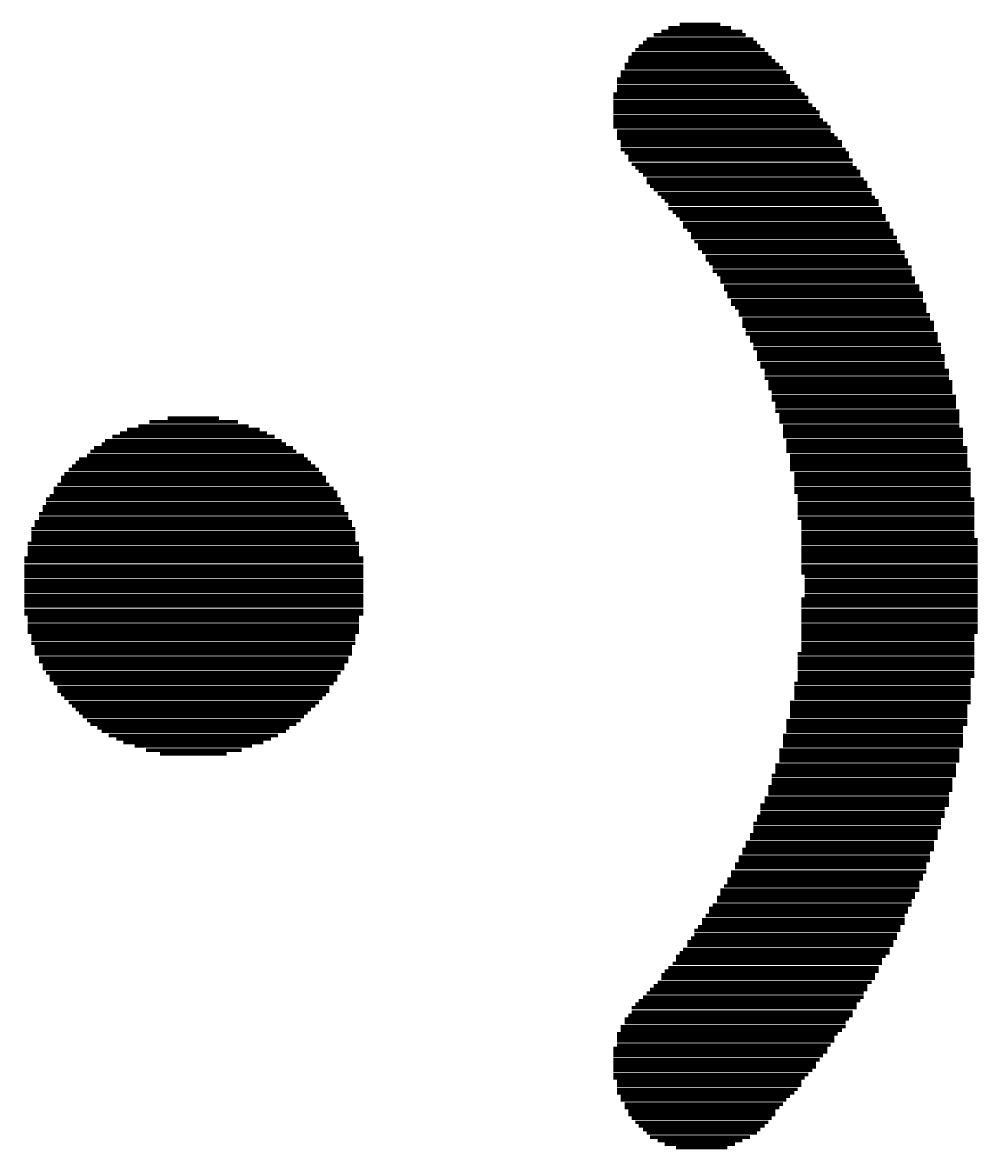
# Model space of a CAD drawing. Extents: x -1.3 to 24.2, y -3.9 to 53.4.
# Drawn here: x 10.806 to 14.263, y 4.634 to 8.703 of the extents above; entities that cross this region are included whole.
import ezdxf

# ---------------------------------------------------------------- set-up
doc = ezdxf.new("R2010")
doc.units = 0
doc.layers.add('WIFI_BLE_CLICK_V102_GTO', color=14, linetype='CONTINUOUS')

msp = doc.modelspace()

# ---------------------------------------------------------------- linework, layer by layer
at = {"layer": 'WIFI_BLE_CLICK_V102_GTO', "const_width": 0.0127}
for points in [[(13.11402, 8.67156), (13.40612, 8.67156)], [(13.13942, 8.68426), (13.36548, 8.68426)], [(13.18006, 8.69696), (13.32738, 8.69696)], [(13.04798, 8.63092), (13.45946, 8.63092)], [(13.06068, 8.64362), (13.44676, 8.64362)], [(13.08608, 8.65886), (13.41882, 8.65886)], [(13.00734, 8.59028), (13.5001, 8.59028)], [(13.02004, 8.60552), (13.4874, 8.60552)], [(13.03274, 8.61822), (13.47216, 8.61822)], [(12.98194, 8.55218), (13.54074, 8.55218)], [(12.98194, 8.53948), (13.55344, 8.53948)], [(12.99464, 8.57758), (13.5128, 8.57758)], [(12.99464, 8.56488), (13.5255, 8.56488)], [(12.954, 8.49884), (13.57884, 8.49884)], [(12.9667, 8.52424), (13.56614, 8.52424)], [(12.9667, 8.51154), (13.57884, 8.51154)], [(12.954, 8.48614), (13.59408, 8.48614)], [(12.954, 8.4709), (13.60678, 8.4709)], [(12.954, 8.4582), (13.61948, 8.4582)], [(12.9413, 8.4455), (13.63218, 8.4455)], [(12.9413, 8.4328), (13.64488, 8.4328)], [(12.9413, 8.41756), (13.64488, 8.41756)], [(12.9413, 8.40486), (13.66012, 8.40486)], [(12.9413, 8.39216), (13.67282, 8.39216)], [(12.9413, 8.37946), (13.68552, 8.37946)], [(12.9413, 8.36422), (13.68552, 8.36422)], [(12.9413, 8.35152), (13.69822, 8.35152)], [(12.9413, 8.33882), (13.71346, 8.33882)], [(12.9413, 8.32612), (13.72616, 8.32612)], [(12.954, 8.31088), (13.72616, 8.31088)], [(12.954, 8.29818), (13.73886, 8.29818)], [(12.954, 8.28548), (13.75156, 8.28548)], [(12.9667, 8.27278), (13.7668, 8.27278)], [(12.9667, 8.26008), (13.7668, 8.26008)], [(12.9667, 8.24484), (13.7795, 8.24484)], [(12.98194, 8.23214), (13.7922, 8.23214)], [(12.99464, 8.21944), (13.7922, 8.21944)], [(12.99464, 8.20674), (13.8049, 8.20674)], [(13.00734, 8.1915), (13.8049, 8.1915)], [(13.02004, 8.1788), (13.82014, 8.1788)], [(13.03274, 8.1661), (13.83284, 8.1661)], [(13.04798, 8.1534), (13.83284, 8.1534)], [(13.06068, 8.13816), (13.84554, 8.13816)], [(13.06068, 8.12546), (13.85824, 8.12546)], [(13.07338, 8.11276), (13.85824, 8.11276)], [(13.08608, 8.10006), (13.87348, 8.10006)], [(13.10132, 8.08482), (13.87348, 8.08482)], [(13.11402, 8.07212), (13.88618, 8.07212)], [(13.12672, 8.05942), (13.89888, 8.05942)], [(13.13942, 8.04672), (13.89888, 8.04672)], [(13.13942, 8.03148), (13.91158, 8.03148)], [(13.15466, 8.01878), (13.91158, 8.01878)], [(13.16736, 8.00608), (13.92428, 8.00608)], [(13.18006, 7.99338), (13.92428, 7.99338)], [(13.19276, 7.97814), (13.93952, 7.97814)], [(13.19276, 7.96544), (13.93952, 7.96544)], [(13.208, 7.95274), (13.95222, 7.95274)], [(13.2207, 7.94004), (13.95222, 7.94004)], [(13.2207, 7.92734), (13.96492, 7.92734)], [(13.2334, 7.9121), (13.96492, 7.9121)], [(13.2461, 7.8994), (13.97762, 7.8994)], [(13.2461, 7.8867), (13.97762, 7.8867)], [(13.26134, 7.874), (13.99286, 7.874)], [(13.27404, 7.85876), (13.99286, 7.85876)], [(13.27404, 7.84606), (14.00556, 7.84606)], [(13.28674, 7.83336), (14.00556, 7.83336)], [(13.29944, 7.82066), (14.01826, 7.82066)], [(13.29944, 7.80542), (14.01826, 7.80542)], [(13.31468, 7.79272), (14.01826, 7.79272)], [(13.32738, 7.78002), (14.03096, 7.78002)], [(13.32738, 7.76732), (14.03096, 7.76732)], [(13.34008, 7.75208), (14.0462, 7.75208)], [(13.34008, 7.73938), (14.0462, 7.73938)], [(13.35278, 7.72668), (14.0589, 7.72668)], [(13.35278, 7.71398), (14.0589, 7.71398)], [(13.36548, 7.69874), (14.0589, 7.69874)], [(13.36548, 7.68604), (14.0716, 7.68604)], [(13.38072, 7.67334), (14.0716, 7.67334)], [(13.39342, 7.66064), (14.0716, 7.66064)], [(13.39342, 7.64794), (14.0843, 7.64794)], [(13.40612, 7.6327), (14.0843, 7.6327)], [(13.40612, 7.62), (14.09954, 7.62)], [(13.40612, 7.6073), (14.09954, 7.6073)], [(13.41882, 7.5946), (14.09954, 7.5946)], [(13.41882, 7.57936), (14.11224, 7.57936)], [(13.43406, 7.56666), (14.11224, 7.56666)], [(13.43406, 7.55396), (14.11224, 7.55396)], [(13.44676, 7.54126), (14.12494, 7.54126)], [(13.44676, 7.52602), (14.12494, 7.52602)], [(13.45946, 7.51332), (14.12494, 7.51332)], [(13.45946, 7.50062), (14.13764, 7.50062)], [(13.45946, 7.48792), (14.13764, 7.48792)], [(13.47216, 7.47268), (14.13764, 7.47268)], [(13.47216, 7.45998), (14.13764, 7.45998)], [(13.4874, 7.44728), (14.15288, 7.44728)], [(13.4874, 7.43458), (14.15288, 7.43458)], [(13.4874, 7.41934), (14.15288, 7.41934)], [(13.5001, 7.40664), (14.16558, 7.40664)], [(13.5001, 7.39394), (14.16558, 7.39394)], [(13.5001, 7.38124), (14.16558, 7.38124)], [(13.5128, 7.36854), (14.16558, 7.36854)], [(13.5128, 7.3533), (14.17828, 7.3533)], [(13.5128, 7.3406), (14.17828, 7.3406)], [(13.5255, 7.3279), (14.17828, 7.3279)], [(13.5255, 7.3152), (14.17828, 7.3152)], [(13.5255, 7.29996), (14.19098, 7.29996)], [(13.54074, 7.28726), (14.19098, 7.28726)], [(11.22426, 7.24662), (11.62304, 7.24662)], [(11.2649, 7.26186), (11.58494, 7.26186)], [(11.33094, 7.27456), (11.51636, 7.27456)], [(13.54074, 7.27456), (14.19098, 7.27456)], [(13.54074, 7.26186), (14.19098, 7.26186)], [(13.55344, 7.24662), (14.19098, 7.24662)], [(11.13028, 7.20852), (11.71702, 7.20852)], [(11.15822, 7.22122), (11.68908, 7.22122)], [(11.18362, 7.23392), (11.66368, 7.23392)], [(13.55344, 7.23392), (14.20368, 7.23392)], [(13.55344, 7.22122), (14.20368, 7.22122)], [(13.55344, 7.20852), (14.20368, 7.20852)], [(11.06424, 7.16788), (11.78306, 7.16788)], [(11.09218, 7.18058), (11.75766, 7.18058)], [(11.10488, 7.19328), (11.74242, 7.19328)], [(13.56614, 7.19328), (14.20368, 7.19328)], [(13.56614, 7.18058), (14.20368, 7.18058)], [(13.56614, 7.16788), (14.21892, 7.16788)], [(11.0109, 7.12724), (11.8364, 7.12724)], [(11.03884, 7.13994), (11.8237, 7.13994)], [(11.05154, 7.15518), (11.79576, 7.15518)], [(13.56614, 7.15518), (14.21892, 7.15518)], [(13.57884, 7.13994), (14.21892, 7.13994)], [(13.57884, 7.12724), (14.21892, 7.12724)], [(10.95756, 7.0739), (11.88974, 7.0739)], [(10.9728, 7.08914), (11.87704, 7.08914)], [(10.9855, 7.10184), (11.86434, 7.10184)], [(10.9982, 7.11454), (11.8491, 7.11454)], [(13.57884, 7.11454), (14.21892, 7.11454)], [(13.57884, 7.10184), (14.21892, 7.10184)], [(13.57884, 7.08914), (14.23162, 7.08914)], [(13.59408, 7.0739), (14.23162, 7.0739)], [(10.93216, 7.0358), (11.91514, 7.0358)], [(10.94486, 7.0612), (11.90244, 7.0612)], [(10.94486, 7.0485), (11.90244, 7.0485)], [(13.59408, 7.0612), (14.23162, 7.0612)], [(13.59408, 7.0485), (14.23162, 7.0485)], [(13.59408, 7.0358), (14.23162, 7.0358)], [(10.90422, 6.99516), (11.94308, 6.99516)], [(10.91946, 7.02056), (11.93038, 7.02056)], [(10.91946, 7.00786), (11.94308, 7.00786)], [(13.59408, 7.02056), (14.23162, 7.02056)], [(13.59408, 7.00786), (14.23162, 7.00786)], [(13.60678, 6.99516), (14.23162, 6.99516)], [(10.87882, 6.95452), (11.96848, 6.95452)], [(10.89152, 6.98246), (11.95578, 6.98246)], [(10.89152, 6.96722), (11.95578, 6.96722)], [(13.60678, 6.98246), (14.24432, 6.98246)], [(13.60678, 6.96722), (14.24432, 6.96722)], [(13.60678, 6.95452), (14.24432, 6.95452)], [(10.86612, 6.92912), (11.98372, 6.92912)], [(10.86612, 6.91388), (11.98372, 6.91388)], [(10.87882, 6.94182), (11.96848, 6.94182)], [(13.60678, 6.94182), (14.24432, 6.94182)], [(13.60678, 6.92912), (14.24432, 6.92912)], [(13.60678, 6.91388), (14.24432, 6.91388)], [(10.83818, 6.87578), (12.00912, 6.87578)], [(10.85088, 6.90118), (11.99642, 6.90118)], [(10.85088, 6.88848), (11.99642, 6.88848)], [(13.61948, 6.90118), (14.24432, 6.90118)], [(13.61948, 6.88848), (14.24432, 6.88848)], [(13.61948, 6.87578), (14.24432, 6.87578)], [(10.83818, 6.86054), (12.00912, 6.86054)], [(10.83818, 6.84784), (12.00912, 6.84784)], [(10.83818, 6.83514), (12.00912, 6.83514)], [(13.61948, 6.86054), (14.24432, 6.86054)], [(13.61948, 6.84784), (14.24432, 6.84784)], [(13.61948, 6.83514), (14.25702, 6.83514)], [(10.82548, 6.82244), (12.02182, 6.82244)], [(10.82548, 6.8072), (12.02182, 6.8072)], [(10.82548, 6.7945), (12.02182, 6.7945)], [(13.61948, 6.82244), (14.25702, 6.82244)], [(13.61948, 6.8072), (14.25702, 6.8072)], [(13.61948, 6.7945), (14.25702, 6.7945)], [(10.81278, 6.7691), (12.03706, 6.7691)], [(10.81278, 6.7564), (12.03706, 6.7564)], [(10.82548, 6.7818), (12.02182, 6.7818)], [(13.61948, 6.7818), (14.25702, 6.7818)], [(13.61948, 6.7691), (14.25702, 6.7691)], [(13.61948, 6.7564), (14.25702, 6.7564)], [(10.81278, 6.74116), (12.03706, 6.74116)], [(10.81278, 6.72846), (12.03706, 6.72846)], [(10.81278, 6.71576), (12.03706, 6.71576)], [(13.61948, 6.74116), (14.25702, 6.74116)], [(13.61948, 6.72846), (14.25702, 6.72846)], [(13.61948, 6.71576), (14.25702, 6.71576)], [(10.81278, 6.70306), (12.03706, 6.70306)], [(10.81278, 6.68782), (12.03706, 6.68782)], [(10.81278, 6.67512), (12.03706, 6.67512)], [(13.63218, 6.70306), (14.25702, 6.70306)], [(13.63218, 6.68782), (14.25702, 6.68782)], [(13.63218, 6.67512), (14.25702, 6.67512)], [(10.81278, 6.66242), (12.03706, 6.66242)], [(10.81278, 6.64972), (12.03706, 6.64972)], [(10.81278, 6.63448), (12.03706, 6.63448)], [(13.63218, 6.66242), (14.25702, 6.66242)], [(13.63218, 6.64972), (14.25702, 6.64972)], [(13.63218, 6.63448), (14.25702, 6.63448)], [(10.81278, 6.62178), (12.03706, 6.62178)], [(10.81278, 6.60908), (12.03706, 6.60908)], [(10.81278, 6.59638), (12.03706, 6.59638)], [(13.61948, 6.62178), (14.25702, 6.62178)], [(13.61948, 6.60908), (14.25702, 6.60908)], [(13.61948, 6.59638), (14.25702, 6.59638)], [(10.81278, 6.58114), (12.03706, 6.58114)], [(10.81278, 6.56844), (12.03706, 6.56844)], [(10.82548, 6.55574), (12.02182, 6.55574)], [(13.61948, 6.58114), (14.25702, 6.58114)], [(13.61948, 6.56844), (14.25702, 6.56844)], [(13.61948, 6.55574), (14.25702, 6.55574)], [(10.82548, 6.54304), (12.02182, 6.54304)], [(10.82548, 6.5278), (12.02182, 6.5278)], [(10.82548, 6.5151), (12.02182, 6.5151)], [(13.61948, 6.54304), (14.25702, 6.54304)], [(13.61948, 6.5278), (14.25702, 6.5278)], [(13.61948, 6.5151), (14.25702, 6.5151)], [(10.82548, 6.5024), (12.02182, 6.5024)], [(10.83818, 6.4897), (12.00912, 6.4897)], [(10.83818, 6.477), (12.00912, 6.477)], [(13.61948, 6.5024), (14.25702, 6.5024)], [(13.61948, 6.4897), (14.24432, 6.4897)], [(13.61948, 6.477), (14.24432, 6.477)], [(10.83818, 6.46176), (12.00912, 6.46176)], [(10.85088, 6.44906), (11.99642, 6.44906)], [(10.85088, 6.43636), (11.99642, 6.43636)], [(10.85088, 6.42366), (11.99642, 6.42366)], [(13.60678, 6.42366), (14.24432, 6.42366)], [(13.61948, 6.46176), (14.24432, 6.46176)], [(13.61948, 6.44906), (14.24432, 6.44906)], [(13.61948, 6.43636), (14.24432, 6.43636)], [(10.86612, 6.40842), (11.98372, 6.40842)], [(10.86612, 6.39572), (11.98372, 6.39572)], [(10.87882, 6.38302), (11.96848, 6.38302)], [(13.60678, 6.40842), (14.24432, 6.40842)], [(13.60678, 6.39572), (14.24432, 6.39572)], [(13.60678, 6.38302), (14.24432, 6.38302)], [(10.87882, 6.37032), (11.96848, 6.37032)], [(10.89152, 6.35508), (11.95578, 6.35508)], [(10.90422, 6.34238), (11.94308, 6.34238)], [(13.60678, 6.37032), (14.24432, 6.37032)], [(13.60678, 6.35508), (14.24432, 6.35508)], [(13.60678, 6.34238), (14.24432, 6.34238)], [(10.90422, 6.32968), (11.94308, 6.32968)], [(10.91946, 6.31698), (11.93038, 6.31698)], [(10.93216, 6.30174), (11.91514, 6.30174)], [(13.59408, 6.31698), (14.23162, 6.31698)], [(13.59408, 6.30174), (14.23162, 6.30174)], [(13.60678, 6.32968), (14.23162, 6.32968)], [(10.93216, 6.28904), (11.91514, 6.28904)], [(10.94486, 6.27634), (11.90244, 6.27634)], [(10.95756, 6.26364), (11.88974, 6.26364)], [(13.59408, 6.28904), (14.23162, 6.28904)], [(13.59408, 6.27634), (14.23162, 6.27634)], [(13.59408, 6.26364), (14.23162, 6.26364)], [(10.9728, 6.2484), (11.87704, 6.2484)], [(10.9855, 6.2357), (11.86434, 6.2357)], [(10.9982, 6.223), (11.8491, 6.223)], [(13.57884, 6.2484), (14.23162, 6.2484)], [(13.57884, 6.2357), (14.21892, 6.2357)], [(13.57884, 6.223), (14.21892, 6.223)], [(11.0109, 6.2103), (11.8364, 6.2103)], [(11.0236, 6.1976), (11.8237, 6.1976)], [(11.03884, 6.18236), (11.811, 6.18236)], [(13.56614, 6.18236), (14.21892, 6.18236)], [(13.57884, 6.2103), (14.21892, 6.2103)], [(13.57884, 6.1976), (14.21892, 6.1976)], [(11.05154, 6.16966), (11.79576, 6.16966)], [(11.07694, 6.15696), (11.77036, 6.15696)], [(11.09218, 6.14426), (11.75766, 6.14426)], [(13.56614, 6.16966), (14.21892, 6.16966)], [(13.56614, 6.15696), (14.20368, 6.15696)], [(13.56614, 6.14426), (14.20368, 6.14426)], [(11.11758, 6.12902), (11.72972, 6.12902)], [(11.14552, 6.11632), (11.70432, 6.11632)], [(11.17092, 6.10362), (11.67638, 6.10362)], [(13.55344, 6.12902), (14.20368, 6.12902)], [(13.55344, 6.11632), (14.20368, 6.11632)], [(13.55344, 6.10362), (14.20368, 6.10362)], [(11.21156, 6.09092), (11.63574, 6.09092)], [(11.2522, 6.07568), (11.59764, 6.07568)], [(11.303, 6.06298), (11.5443, 6.06298)], [(13.54074, 6.07568), (14.19098, 6.07568)], [(13.54074, 6.06298), (14.19098, 6.06298)], [(13.55344, 6.09092), (14.20368, 6.09092)], [(13.5255, 6.02234), (14.17828, 6.02234)], [(13.54074, 6.05028), (14.19098, 6.05028)], [(13.54074, 6.03758), (14.19098, 6.03758)], [(13.5128, 5.98424), (14.17828, 5.98424)], [(13.5255, 6.00964), (14.17828, 6.00964)], [(13.5255, 5.99694), (14.17828, 5.99694)], [(13.5001, 5.9436), (14.16558, 5.9436)], [(13.5128, 5.969), (14.16558, 5.969)], [(13.5128, 5.9563), (14.16558, 5.9563)], [(13.4874, 5.90296), (14.15288, 5.90296)], [(13.5001, 5.9309), (14.16558, 5.9309)], [(13.5001, 5.9182), (14.15288, 5.9182)], [(13.47216, 5.87756), (14.15288, 5.87756)], [(13.47216, 5.86486), (14.13764, 5.86486)], [(13.4874, 5.89026), (14.15288, 5.89026)], [(13.45946, 5.83692), (14.13764, 5.83692)], [(13.45946, 5.82422), (14.12494, 5.82422)], [(13.47216, 5.84962), (14.13764, 5.84962)], [(13.44676, 5.81152), (14.12494, 5.81152)], [(13.44676, 5.79628), (14.12494, 5.79628)], [(13.44676, 5.78358), (14.11224, 5.78358)], [(13.41882, 5.74294), (14.09954, 5.74294)], [(13.43406, 5.77088), (14.11224, 5.77088)], [(13.43406, 5.75818), (14.11224, 5.75818)], [(13.40612, 5.71754), (14.09954, 5.71754)], [(13.40612, 5.70484), (14.0843, 5.70484)], [(13.41882, 5.73024), (14.09954, 5.73024)], [(13.38072, 5.6642), (14.0716, 5.6642)], [(13.38072, 5.6515), (14.0716, 5.6515)], [(13.39342, 5.6896), (14.0843, 5.6896)], [(13.39342, 5.6769), (14.0843, 5.6769)], [(13.35278, 5.61086), (14.0589, 5.61086)], [(13.36548, 5.63626), (14.0716, 5.63626)], [(13.36548, 5.62356), (14.0589, 5.62356)], [(13.32738, 5.57022), (14.0462, 5.57022)], [(13.34008, 5.58546), (14.0462, 5.58546)], [(13.35278, 5.59816), (14.0462, 5.59816)], [(13.31468, 5.54482), (14.03096, 5.54482)], [(13.31468, 5.53212), (14.01826, 5.53212)], [(13.32738, 5.55752), (14.03096, 5.55752)], [(13.28674, 5.50418), (14.00556, 5.50418)], [(13.28674, 5.49148), (14.00556, 5.49148)], [(13.29944, 5.51688), (14.01826, 5.51688)], [(13.26134, 5.46354), (13.99286, 5.46354)], [(13.26134, 5.45084), (13.99286, 5.45084)], [(13.27404, 5.47878), (13.99286, 5.47878)], [(13.2334, 5.42544), (13.97762, 5.42544)], [(13.2334, 5.4102), (13.96492, 5.4102)], [(13.2461, 5.43814), (13.97762, 5.43814)], [(13.208, 5.3848), (13.95222, 5.3848)], [(13.208, 5.3721), (13.95222, 5.3721)], [(13.2207, 5.3975), (13.96492, 5.3975)], [(13.16736, 5.33146), (13.92428, 5.33146)], [(13.18006, 5.34416), (13.93952, 5.34416)], [(13.19276, 5.35686), (13.93952, 5.35686)], [(13.13942, 5.29082), (13.89888, 5.29082)], [(13.15466, 5.30606), (13.91158, 5.30606)], [(13.16736, 5.31876), (13.91158, 5.31876)], [(13.11402, 5.26542), (13.88618, 5.26542)], [(13.11402, 5.25272), (13.88618, 5.25272)], [(13.12672, 5.27812), (13.89888, 5.27812)], [(13.07338, 5.21208), (13.85824, 5.21208)], [(13.08608, 5.22478), (13.85824, 5.22478)], [(13.10132, 5.23748), (13.87348, 5.23748)], [(13.03274, 5.17144), (13.83284, 5.17144)], [(13.04798, 5.18414), (13.84554, 5.18414)], [(13.06068, 5.19938), (13.84554, 5.19938)], [(13.00734, 5.14604), (13.82014, 5.14604)], [(13.00734, 5.1308), (13.8049, 5.1308)], [(13.02004, 5.15874), (13.82014, 5.15874)], [(12.98194, 5.1054), (13.7922, 5.1054)], [(12.98194, 5.0927), (13.7795, 5.0927)], [(12.99464, 5.1181), (13.8049, 5.1181)], [(12.954, 5.05206), (13.75156, 5.05206)], [(12.954, 5.03936), (13.73886, 5.03936)], [(12.9667, 5.07746), (13.7795, 5.07746)], [(12.9667, 5.06476), (13.7668, 5.06476)], [(12.9413, 4.99872), (13.71346, 4.99872)], [(12.954, 5.02666), (13.73886, 5.02666)], [(12.954, 5.01142), (13.72616, 5.01142)], [(12.9413, 4.98602), (13.71346, 4.98602)], [(12.9413, 4.97332), (13.69822, 4.97332)], [(12.9413, 4.95808), (13.68552, 4.95808)], [(12.9413, 4.94538), (13.67282, 4.94538)], [(12.9413, 4.93268), (13.67282, 4.93268)], [(12.9413, 4.91998), (13.66012, 4.91998)], [(12.9413, 4.90474), (13.64488, 4.90474)], [(12.9413, 4.89204), (13.63218, 4.89204)], [(12.954, 4.87934), (13.61948, 4.87934)], [(12.954, 4.86664), (13.61948, 4.86664)], [(12.954, 4.8514), (13.60678, 4.8514)], [(12.954, 4.8387), (13.59408, 4.8387)], [(12.9667, 4.826), (13.57884, 4.826)], [(12.9667, 4.8133), (13.56614, 4.8133)], [(12.98194, 4.79806), (13.55344, 4.79806)], [(12.98194, 4.78536), (13.54074, 4.78536)], [(12.99464, 4.77266), (13.5255, 4.77266)], [(12.99464, 4.75996), (13.5255, 4.75996)], [(13.00734, 4.74726), (13.5128, 4.74726)], [(13.02004, 4.73202), (13.5001, 4.73202)], [(13.03274, 4.71932), (13.4874, 4.71932)], [(13.04798, 4.70662), (13.47216, 4.70662)], [(13.06068, 4.69392), (13.45946, 4.69392)], [(13.07338, 4.67868), (13.43406, 4.67868)], [(13.10132, 4.66598), (13.40612, 4.66598)], [(13.12672, 4.65328), (13.38072, 4.65328)], [(13.16736, 4.64058), (13.35278, 4.64058)]]:
    msp.add_lwpolyline(points, dxfattribs=at)

doc.saveas('drawing.dxf')
